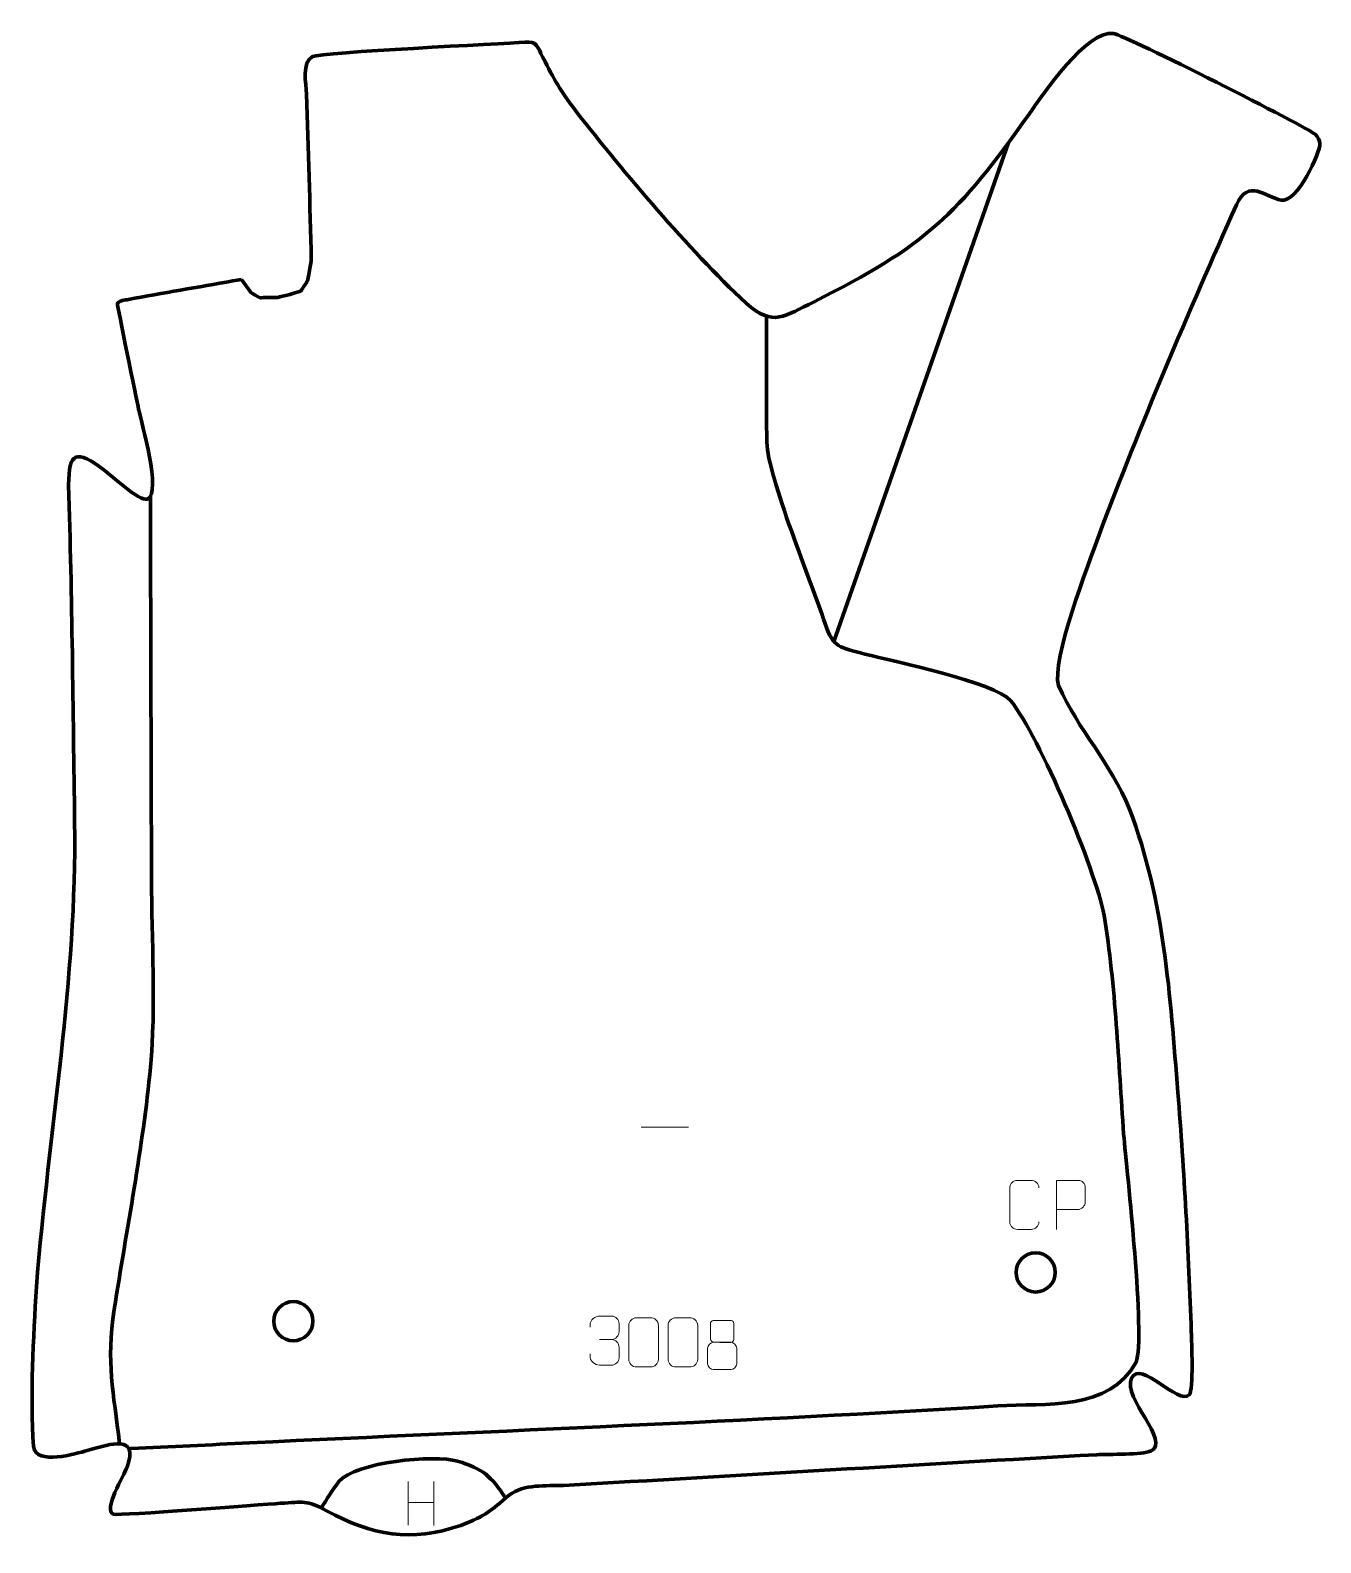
# Model space of a CAD drawing. Header units: millimetres. Extents: x -525 to 132, y 37 to 807.
import ezdxf

# ---------------------------------------------------------------- set-up
doc = ezdxf.new("R2010")
doc.units = ezdxf.units.MM
doc.header["$MEASUREMENT"] = 0
doc.layers.add('layer 1', color=7, linetype='Continuous', plot=False)
doc.layers.add('layer 2', color=7, linetype='Continuous')
doc.layers.add('layer 3', color=7, linetype='Continuous')

msp = doc.modelspace()

# ---------------------------------------------------------------- linework, layer by layer
at = {"layer": 'layer 1', "color": 250, "lineweight": 9}
for points in [[(-213.9987, 248.9637), (-213.9987, 248.9637), (-190.0207, 248.9637), (-190.0207, 248.9637)], [(-235.2951, 140.884), (-235.2951, 140.884), (-229.0987, 140.884), (-229.0987, 140.884)], [(-332.6824, 68.5776), (-332.6824, 68.5776), (-332.6824, 46.3849), (-332.6824, 46.3849)], [(-319.5667, 68.5776), (-319.5667, 68.5776), (-319.5667, 46.2273), (-319.5667, 46.2273)], [(-332.6649, 57.9352), (-332.6649, 57.9352), (-319.5667, 57.9352), (-319.5667, 57.9352)]]:
    msp.add_open_spline(points, degree=3, dxfattribs=at)
for points, knots in [([(-11.5916, 200.8103), (-11.7314, 198.4869), (-13.4086, 197.0073), (-15.5563, 196.9965), (-15.5563, 196.9965), (-17.8882, 196.9969), (-20.2201, 196.9969), (-22.5516, 196.9965), (-22.5516, 196.9965), (-24.4766, 196.8911), (-26.4487, 198.7756), (-26.4375, 200.7929), (-26.4375, 200.7929), (-26.4371, 206.563), (-26.4371, 212.3327), (-26.4375, 218.102), (-26.4375, 218.102), (-26.4333, 220.2401), (-24.6866, 221.9593), (-22.5342, 221.9458), (-22.5342, 221.9458), (-20.2085, 221.9458), (-17.8824, 221.9458), (-15.5563, 221.9458), (-15.5563, 221.9458), (-13.6097, 221.9813), (-11.6183, 220.4898), (-11.5916, 218.0522)], [0, 0, 0, 0, 0.125, 0.125, 0.125, 0.125, 0.25, 0.25, 0.25, 0.25, 0.375, 0.375, 0.375, 0.375, 0.5, 0.5, 0.5, 0.5, 0.625, 0.625, 0.625, 0.625, 0.75, 0.75, 0.75, 0.75, 1, 1, 1, 1]), ([(-2.6406, 196.9921), (-2.6406, 196.9921), (-2.6406, 221.9457), (-2.6406, 221.9457), (-2.6406, 221.9457), (0.9544, 221.9457), (4.5497, 221.9457), (8.1451, 221.9457), (8.1451, 221.9457), (10.4703, 221.9078), (12.0277, 220.4177), (12.0235, 218.0516), (12.0235, 218.0516), (12.0231, 216.0159), (12.0231, 212.9566), (12.0235, 210.9206), (12.0235, 210.9206), (12.017, 209.0452), (10.2048, 207.1033), (8.1952, 207.0842), (8.1952, 207.0842), (8.1952, 207.0842), (-2.6406, 207.0842), (-2.6406, 207.0842)], [0, 0, 0, 0, 0.14285714, 0.14285714, 0.14285714, 0.14285714, 0.28571429, 0.28571429, 0.28571429, 0.28571429, 0.42857143, 0.42857143, 0.42857143, 0.42857143, 0.57142857, 0.57142857, 0.57142857, 0.57142857, 0.71428571, 0.71428571, 0.71428571, 0.71428571, 1, 1, 1, 1]), ([(-240.0048, 147.1292), (-240.0048, 147.1292), (-240.0048, 148.9864), (-240.0048, 148.9864), (-240.0048, 148.9864), (-240.0191, 150.7283), (-237.3546, 152.8464), (-235.2955, 152.8237), (-235.2955, 152.8237), (-233.2314, 152.8237), (-231.1674, 152.8237), (-229.1037, 152.8237), (-229.1037, 152.8237), (-226.9092, 152.8325), (-225.3109, 150.9857), (-225.2665, 149.0736), (-225.2665, 149.0736), (-225.2669, 147.6385), (-225.2669, 146.2034), (-225.2665, 144.7679), (-225.2665, 144.7679), (-225.3151, 143.1144), (-226.9177, 140.8844), (-229.116, 140.8944), (-229.116, 140.8944), (-226.9123, 140.8832), (-225.3043, 139.08), (-225.2503, 137.0205), (-225.2503, 137.0205), (-225.2507, 135.2358), (-225.2507, 133.4511), (-225.2503, 131.666), (-225.2503, 131.666), (-225.2402, 129.6046), (-227.2951, 127.8415), (-229.116, 127.8496), (-229.116, 127.8496), (-231.1813, 127.8499), (-233.2465, 127.8499), (-235.3121, 127.8496), (-235.3121, 127.8496), (-237.4807, 127.8611), (-240.0117, 130.2613), (-240.0303, 131.7231), (-240.0303, 131.7231), (-240.0303, 131.7231), (-240.0303, 133.6317), (-240.0303, 133.6317)], [0, 0, 0, 0, 0.07692308, 0.07692308, 0.07692308, 0.07692308, 0.15384615, 0.15384615, 0.15384615, 0.15384615, 0.23076923, 0.23076923, 0.23076923, 0.23076923, 0.30769231, 0.30769231, 0.30769231, 0.30769231, 0.38461538, 0.38461538, 0.38461538, 0.38461538, 0.46153846, 0.46153846, 0.46153846, 0.46153846, 0.53846154, 0.53846154, 0.53846154, 0.53846154, 0.61538462, 0.61538462, 0.61538462, 0.61538462, 0.69230769, 0.69230769, 0.69230769, 0.69230769, 0.76923077, 0.76923077, 0.76923077, 0.76923077, 0.84615385, 0.84615385, 0.84615385, 0.84615385, 1, 1, 1, 1]), ([(-216.399, 151.9644), (-214.0329, 151.9644), (-211.6664, 151.9644), (-209.2999, 151.9644), (-209.2999, 151.9644), (-207.3194, 152), (-205.2934, 150.5057), (-205.2663, 148.0636), (-205.2663, 148.0636), (-205.2667, 142.3062), (-205.2667, 136.5484), (-205.2663, 130.7902), (-205.2663, 130.7902), (-205.4084, 128.4626), (-207.1148, 126.9803), (-209.2999, 126.9695), (-209.2999, 126.9695), (-211.6723, 126.9699), (-214.0447, 126.9699), (-216.4167, 126.9695), (-216.4167, 126.9695), (-218.3752, 126.8639), (-220.3816, 128.7518), (-220.3702, 130.7728), (-220.3702, 130.7728), (-220.3698, 136.5534), (-220.3698, 142.3337), (-220.3702, 148.1135), (-220.3702, 148.1135), (-220.3659, 150.2555), (-218.5888, 151.978), (-216.399, 151.9644)], [0, 0, 0, 0, 0.11111111, 0.11111111, 0.11111111, 0.11111111, 0.22222222, 0.22222222, 0.22222222, 0.22222222, 0.33333333, 0.33333333, 0.33333333, 0.33333333, 0.44444444, 0.44444444, 0.44444444, 0.44444444, 0.55555556, 0.55555556, 0.55555556, 0.55555556, 0.66666667, 0.66666667, 0.66666667, 0.66666667, 0.77777778, 0.77777778, 0.77777778, 0.77777778, 1, 1, 1, 1]), ([(-196.399, 151.9644), (-194.0329, 151.9644), (-191.6664, 151.9644), (-189.2999, 151.9644), (-189.2999, 151.9644), (-187.3194, 152), (-185.2934, 150.5057), (-185.2663, 148.0636), (-185.2663, 148.0636), (-185.2667, 142.3062), (-185.2667, 136.5484), (-185.2663, 130.7902), (-185.2663, 130.7902), (-185.4084, 128.4626), (-187.1148, 126.9803), (-189.2999, 126.9695), (-189.2999, 126.9695), (-191.6723, 126.9699), (-194.0447, 126.9699), (-196.4167, 126.9695), (-196.4167, 126.9695), (-198.3752, 126.8639), (-200.3816, 128.7518), (-200.3702, 130.7728), (-200.3702, 130.7728), (-200.3698, 136.5534), (-200.3698, 142.3337), (-200.3702, 148.1135), (-200.3702, 148.1135), (-200.3659, 150.2555), (-198.5888, 151.978), (-196.399, 151.9644)], [0, 0, 0, 0, 0.11111111, 0.11111111, 0.11111111, 0.11111111, 0.22222222, 0.22222222, 0.22222222, 0.22222222, 0.33333333, 0.33333333, 0.33333333, 0.33333333, 0.44444444, 0.44444444, 0.44444444, 0.44444444, 0.55555556, 0.55555556, 0.55555556, 0.55555556, 0.66666667, 0.66666667, 0.66666667, 0.66666667, 0.77777778, 0.77777778, 0.77777778, 0.77777778, 1, 1, 1, 1]), ([(-178.7961, 149.0536), (-178.7961, 146.8406), (-178.7961, 143.1583), (-178.7961, 140.945), (-178.7961, 140.945), (-178.7811, 140.4376), (-177.9737, 139.5062), (-177.2736, 139.5074), (-177.2736, 139.5074), (-174.3037, 139.5076), (-171.3335, 139.4227), (-168.3631, 139.4224), (-168.3631, 139.4224), (-167.566, 139.4266), (-166.8453, 140.2169), (-166.8479, 140.9376), (-166.8479, 140.9376), (-166.8482, 143.1536), (-166.8482, 146.8383), (-166.8479, 149.0536), (-166.8479, 149.0536), (-166.8664, 149.7644), (-167.4778, 150.5248), (-168.3117, 150.5174), (-168.3117, 150.5174), (-171.3288, 150.5171), (-174.3457, 150.5171), (-177.3623, 150.5174), (-177.3623, 150.5174), (-177.9887, 150.525), (-178.8128, 149.814), (-178.7961, 149.0536)], [0, 0, 0, 0, 0.11111111, 0.11111111, 0.11111111, 0.11111111, 0.22222222, 0.22222222, 0.22222222, 0.22222222, 0.33333333, 0.33333333, 0.33333333, 0.33333333, 0.44444444, 0.44444444, 0.44444444, 0.44444444, 0.55555556, 0.55555556, 0.55555556, 0.55555556, 0.66666667, 0.66666667, 0.66666667, 0.66666667, 0.77777778, 0.77777778, 0.77777778, 0.77777778, 1, 1, 1, 1]), ([(-180.2549, 136.5354), (-180.2549, 133.3646), (-180.2549, 131.6625), (-180.2549, 128.4911), (-180.2549, 128.4911), (-180.2634, 127.2692), (-178.5655, 125.5765), (-177.3129, 125.568), (-177.3129, 125.568), (-174.3298, 125.5683), (-171.3465, 125.5683), (-168.3631, 125.568), (-168.3631, 125.568), (-167.0398, 125.5797), (-165.4194, 127.2013), (-165.4305, 128.5005), (-165.4305, 128.5005), (-165.4308, 131.6687), (-165.4308, 133.3675), (-165.4305, 136.5354), (-165.4305, 136.5354), (-165.5002, 137.9158), (-167.078, 139.4944), (-168.3834, 139.4883), (-168.3834, 139.4883), (-171.36, 139.488), (-174.3366, 139.488), (-177.3129, 139.4883), (-177.3129, 139.4883), (-178.3924, 139.4947), (-180.2387, 137.9158), (-180.2549, 136.5354)], [0, 0, 0, 0, 0.11111111, 0.11111111, 0.11111111, 0.11111111, 0.22222222, 0.22222222, 0.22222222, 0.22222222, 0.33333333, 0.33333333, 0.33333333, 0.33333333, 0.44444444, 0.44444444, 0.44444444, 0.44444444, 0.55555556, 0.55555556, 0.55555556, 0.55555556, 0.66666667, 0.66666667, 0.66666667, 0.66666667, 0.77777778, 0.77777778, 0.77777778, 0.77777778, 1, 1, 1, 1])]:
    msp.add_open_spline(points, degree=3, knots=knots, dxfattribs=at)
at = {"layer": 'layer 2', "color": 142, "lineweight": 200}
for centre in [(-13.2503, 175.0955), (-391.0755, 150.2246)]:
    msp.add_ellipse(centre, major_axis=(0, 10), ratio=1, dxfattribs=at)
at = {"layer": 'layer 2', "color": 142, "lineweight": 158}
msp.add_open_spline([(-116.0764, 495.6739), (-116.0764, 495.6739), (-27.0193, 750.2704), (-27.0193, 750.2704)], degree=3, dxfattribs=at)
for points, knots in [([(-150.2221, 661.8866), (-150.1649, 640.5854), (-150.5191, 618.9236), (-150.0875, 597.673), (-150.0875, 597.673), (-149.7357, 580.349), (-126.9783, 525.5076), (-120.5129, 505.7097), (-120.5129, 505.7097), (-116.2705, 492.719), (-112.9581, 493.3318), (-100.1288, 489.871), (-100.1288, 489.871), (-85.3056, 486.0998), (-34.3633, 475.6563), (-25.8498, 466.0336), (-25.8498, 466.0336), (-11.1671, 447.4831), (17.0936, 380.7001), (21.5342, 356.8328), (21.5342, 356.8328), (27.5411, 321.1036), (28.9032, 281.8152), (31.5432, 245.456), (31.5432, 245.456), (33.2612, 226.1109), (42.6887, 141.8219), (37.8992, 129.4585), (37.8992, 129.4585), (24.4443, 104.3728), (-8.5567, 108.6108), (-32.5797, 107.1085), (-32.5797, 107.1085), (-159.2652, 99.2457), (-286.5546, 94.4405), (-413.3847, 88.2976), (-413.3847, 88.2976), (-433.4999, 87.3233), (-453.615, 86.349), (-473.7302, 85.3748), (-473.7302, 85.3748), (-473.7302, 85.3748), (-474.8278, 85.3216), (-474.8278, 85.3216)], [0, 0, 0, 0, 0.08333333, 0.08333333, 0.08333333, 0.08333333, 0.16666667, 0.16666667, 0.16666667, 0.16666667, 0.25, 0.25, 0.25, 0.25, 0.33333333, 0.33333333, 0.33333333, 0.33333333, 0.41666667, 0.41666667, 0.41666667, 0.41666667, 0.5, 0.5, 0.5, 0.5, 0.58333333, 0.58333333, 0.58333333, 0.58333333, 0.66666667, 0.66666667, 0.66666667, 0.66666667, 0.75, 0.75, 0.75, 0.75, 0.83333333, 0.83333333, 0.83333333, 0.83333333, 1, 1, 1, 1]), ([(-479.4886, 87.8269), (-482.6839, 114.5973), (-486.3451, 128.5768), (-482.2, 156.2479), (-482.2, 156.2479), (-475.9737, 196.7764), (-467.5996, 238.951), (-463.8056, 279.6054), (-463.8056, 279.6054), (-460.9403, 310.3084), (-463.1919, 344.4538), (-463.2769, 375.607), (-463.2769, 375.607), (-463.4551, 440.4702), (-463.6589, 505.3334), (-463.8497, 570.1966)], [0, 0, 0, 0, 0.2, 0.2, 0.2, 0.2, 0.4, 0.4, 0.4, 0.4, 0.6, 0.6, 0.6, 0.6, 1, 1, 1, 1]), ([(-282.9359, 60.2239), (-290.8367, 71.5703), (-294.1021, 74.8711), (-307.6044, 78.9922), (-307.6044, 78.9922), (-319.1176, 82.5062), (-359.6552, 78.5919), (-367.8379, 68.6366), (-367.8379, 68.6366), (-370.9609, 64.8372), (-374.1677, 59.3509), (-376.8576, 55.1007)], [0, 0, 0, 0, 0.25, 0.25, 0.25, 0.25, 0.5, 0.5, 0.5, 0.5, 1, 1, 1, 1])]:
    msp.add_open_spline(points, degree=3, knots=knots, dxfattribs=at)
at = {"layer": 'layer 3', "color": 242, "lineweight": 158}
msp.add_open_spline([(-417.4407, 680.5868), (-417.4407, 680.5868), (-412.5123, 673.8069), (-412.5123, 673.8069), (-412.5123, 673.8069), (-412.5123, 673.8069), (-408.709, 671.2934), (-408.0144, 671.2934), (-408.0144, 671.2934), (-407.3198, 671.2934), (-398.8862, 671.3926), (-398.4893, 671.4918), (-398.4893, 671.4918), (-398.0924, 671.591), (-387.6413, 674.3361), (-387.2775, 674.6999), (-387.2775, 674.6999), (-386.9137, 675.0637), (-384.7971, 678.4041), (-384.1687, 679.2309), (-384.1687, 679.2309), (-383.5403, 680.0577), (-381.9197, 690.4427), (-381.9197, 690.4427), (-381.9197, 690.4427), (-382.7309, 718.461), (-383.2155, 746.904), (-384.3906, 774.8599), (-384.3906, 774.8599), (-384.6231, 780.3898), (-386.8328, 791.2243), (-381.3061, 794.0194), (-381.3061, 794.0194), (-376.8601, 796.268), (-284.4771, 800.5279), (-273.2158, 801.3696), (-273.2158, 801.3696), (-267.0324, 801.8317), (-266.9791, 799.3644), (-264.043, 793.6239), (-264.043, 793.6239), (-258.2094, 782.1716), (-255.3764, 776.8497), (-247.4515, 766.5207), (-247.4515, 766.5207), (-221.5496, 733.4303), (-191.1125, 697.258), (-160.6465, 668.4182), (-160.6465, 668.4182), (-146.5117, 656.0617), (-141.3311, 661.9574), (-125.9703, 669.2529), (-125.9703, 669.2529), (-69.8842, 697.1935), (-52.41, 713.8075), (-16.6343, 764.7715), (-16.6343, 764.7715), (-9.3998, 775.0282), (12.7176, 807.4386), (26.2168, 805.8185), (26.2168, 805.8185), (33.3382, 804.4978), (124.9912, 758.0242), (129.0475, 754.4671), (129.0475, 754.4671), (130.5312, 752.8977), (131.2228, 751.3665), (131.3832, 749.8481), (131.3832, 749.8481), (131.8514, 745.4157), (119.8453, 719.4652), (111.7558, 720.9769), (111.7558, 720.9769), (103.5729, 722.5061), (94.9958, 732.1764), (88.9733, 718.6155), (88.9733, 718.6155), (64.4077, 663.7176), (40.1039, 606.8199), (19.0386, 550.5098), (19.0386, 550.5098), (13.7731, 536.076), (-5.4426, 486.4447), (-1.6008, 473.8351), (-1.6008, 473.8351), (8.5005, 450.9653), (24.857, 434.7803), (34.5379, 410.9456), (34.5379, 410.9456), (52.3503, 364.0458), (55.1115, 316.1957), (59.1595, 266.7447), (59.1595, 266.7447), (62.3225, 226.5922), (64.6213, 185.0788), (65.9507, 144.8217), (65.9507, 144.8217), (66.1101, 140.107), (67.169, 115.1127), (64.9498, 112.7867), (64.9498, 112.7867), (59.5138, 107.089), (40.1088, 131.0812), (35.5519, 121.1659), (35.5519, 121.1659), (30.853, 110.9415), (55.7886, 88.9753), (45.4619, 84.1835), (45.4619, 84.1835), (41.1772, 82.1953), (24.164, 82.5937), (17.9269, 82.2566), (17.9269, 82.2566), (-72.6218, 77.3425), (-163.1114, 71.6903), (-253.6405, 66.6512), (-253.6405, 66.6512), (-262.3492, 66.2674), (-273.8257, 67.4313), (-281.0362, 61.7971), (-281.0362, 61.7971), (-291.409, 53.267), (-292.2751, 51.5078), (-305.823, 46.3181), (-305.823, 46.3181), (-331.1931, 37.4522), (-350.907, 41.1656), (-374.1974, 53.7162), (-374.1974, 53.7162), (-384.4586, 59.2457), (-385.93, 58.2756), (-397.6354, 57.5258), (-397.6354, 57.5258), (-407.9208, 56.7965), (-479.6422, 51.1401), (-482.607, 51.9851), (-482.607, 51.9851), (-488.2938, 53.606), (-477.2134, 71.9094), (-475.7298, 75.9946), (-475.7298, 75.9946), (-469.5714, 92.9518), (-484.4691, 87.5297), (-494.297, 84.8729), (-494.297, 84.8729), (-494.297, 84.8729), (-495.9662, 84.4217), (-495.9662, 84.4217), (-495.9662, 84.4217), (-501.8831, 82.8296), (-521.8347, 76.6506), (-523.3769, 86.3708), (-523.3769, 86.3708), (-524.9781, 112.4998), (-523.4209, 141.5267), (-521.8455, 167.7535), (-521.8455, 167.7535), (-515.4935, 247.7065), (-501.2591, 323.4735), (-502.3855, 404.3796), (-502.3855, 404.3796), (-503.1845, 461.6752), (-503.6917, 518.5842), (-505.4578, 575.8878), (-505.4578, 575.8878), (-505.4183, 592.8095), (-501.5739, 594.2057), (-487.5565, 583.7165), (-487.5565, 583.7165), (-483.598, 580.7543), (-469.6506, 567.5507), (-465.3, 568.7278), (-465.3, 568.7278), (-457.9973, 572.3045), (-468.3135, 607.1603), (-469.8323, 614.5231), (-469.8323, 614.5231), (-470.8608, 619.5092), (-480.6952, 667.5039), (-480.5916, 668.0806), (-480.5916, 668.0806), (-480.2565, 669.9455), (-476.5938, 670.0544), (-475.054, 670.3502), (-475.054, 670.3502), (-457.5362, 673.7158), (-439.4788, 676.6552), (-421.864, 679.7977), (-421.864, 679.7977), (-421.864, 679.7977), (-417.4407, 680.5868), (-417.4407, 680.5868)], degree=3, knots=[0, 0, 0, 0, 0.02040816, 0.02040816, 0.02040816, 0.02040816, 0.04081633, 0.04081633, 0.04081633, 0.04081633, 0.06122449, 0.06122449, 0.06122449, 0.06122449, 0.08163265, 0.08163265, 0.08163265, 0.08163265, 0.10204082, 0.10204082, 0.10204082, 0.10204082, 0.12244898, 0.12244898, 0.12244898, 0.12244898, 0.14285714, 0.14285714, 0.14285714, 0.14285714, 0.16326531, 0.16326531, 0.16326531, 0.16326531, 0.18367347, 0.18367347, 0.18367347, 0.18367347, 0.20408163, 0.20408163, 0.20408163, 0.20408163, 0.2244898, 0.2244898, 0.2244898, 0.2244898, 0.24489796, 0.24489796, 0.24489796, 0.24489796, 0.26530612, 0.26530612, 0.26530612, 0.26530612, 0.28571429, 0.28571429, 0.28571429, 0.28571429, 0.30612245, 0.30612245, 0.30612245, 0.30612245, 0.32653061, 0.32653061, 0.32653061, 0.32653061, 0.34693878, 0.34693878, 0.34693878, 0.34693878, 0.36734694, 0.36734694, 0.36734694, 0.36734694, 0.3877551, 0.3877551, 0.3877551, 0.3877551, 0.40816327, 0.40816327, 0.40816327, 0.40816327, 0.42857143, 0.42857143, 0.42857143, 0.42857143, 0.44897959, 0.44897959, 0.44897959, 0.44897959, 0.46938776, 0.46938776, 0.46938776, 0.46938776, 0.48979592, 0.48979592, 0.48979592, 0.48979592, 0.51020408, 0.51020408, 0.51020408, 0.51020408, 0.53061224, 0.53061224, 0.53061224, 0.53061224, 0.55102041, 0.55102041, 0.55102041, 0.55102041, 0.57142857, 0.57142857, 0.57142857, 0.57142857, 0.59183673, 0.59183673, 0.59183673, 0.59183673, 0.6122449, 0.6122449, 0.6122449, 0.6122449, 0.63265306, 0.63265306, 0.63265306, 0.63265306, 0.65306122, 0.65306122, 0.65306122, 0.65306122, 0.67346939, 0.67346939, 0.67346939, 0.67346939, 0.69387755, 0.69387755, 0.69387755, 0.69387755, 0.71428571, 0.71428571, 0.71428571, 0.71428571, 0.73469388, 0.73469388, 0.73469388, 0.73469388, 0.75510204, 0.75510204, 0.75510204, 0.75510204, 0.7755102, 0.7755102, 0.7755102, 0.7755102, 0.79591837, 0.79591837, 0.79591837, 0.79591837, 0.81632653, 0.81632653, 0.81632653, 0.81632653, 0.83673469, 0.83673469, 0.83673469, 0.83673469, 0.85714286, 0.85714286, 0.85714286, 0.85714286, 0.87755102, 0.87755102, 0.87755102, 0.87755102, 0.89795918, 0.89795918, 0.89795918, 0.89795918, 0.91836735, 0.91836735, 0.91836735, 0.91836735, 0.93877551, 0.93877551, 0.93877551, 0.93877551, 0.95918367, 0.95918367, 0.95918367, 0.95918367, 1, 1, 1, 1], dxfattribs=at)

doc.saveas('drawing.dxf')
